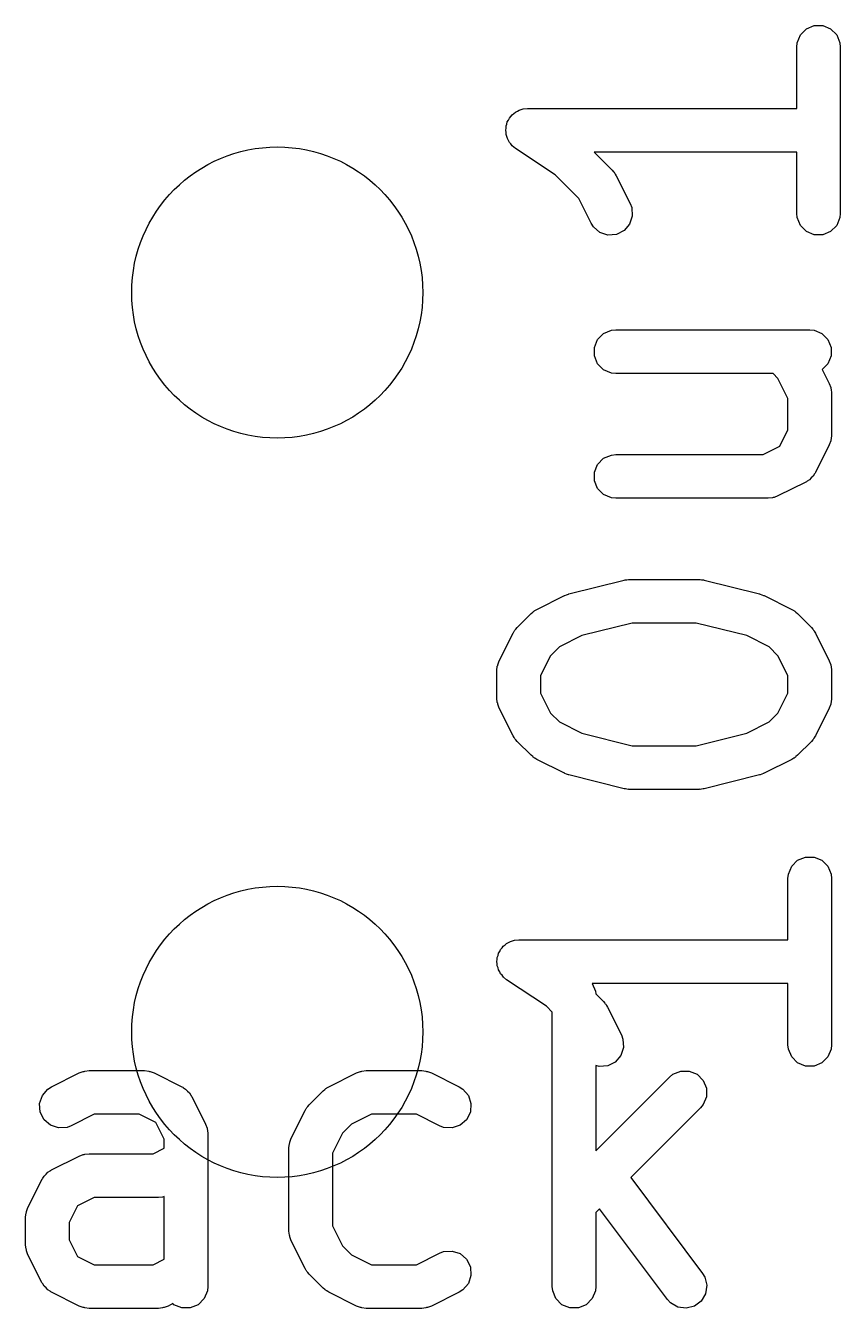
# Model space of a CAD drawing. Header units: inches. Extents: x 1.92 to 4.46, y -4.34 to -2.08.
# Drawn here: x 2.6597 to 2.7699, y -3.7216 to -3.5482 of the extents above; entities that cross this region are included whole.
import ezdxf

# ---------------------------------------------------------------- set-up
doc = ezdxf.new("R2010")
doc.units = ezdxf.units.IN
doc.header["$MEASUREMENT"] = 0
doc.layers.add('BLACK', color=250, linetype='CONTINUOUS')

msp = doc.modelspace()

# ---------------------------------------------------------------- linework, layer by layer
at = {"layer": 'BLACK', "linetype": 'CONTINUOUS'}
for p, q in [((2.76403, -3.55047), (2.76447, -3.54941)), ((2.76447, -3.54941), (2.76528, -3.54859)), ((2.76528, -3.54859), (2.76635, -3.54815)), ((2.76635, -3.54815), (2.7675, -3.54815)), ((2.7675, -3.54815), (2.76856, -3.54859)), ((2.76856, -3.54859), (2.76938, -3.54941)), ((2.76938, -3.54941), (2.76982, -3.55047)), ((2.76397, -3.55105), (2.76403, -3.55047)), ((2.76397, -3.55935), (2.76397, -3.55105)), ((2.76982, -3.55047), (2.76987, -3.55105)), ((2.76987, -3.55105), (2.76987, -3.57355)), ((2.72546, -3.56021), (2.7257, -3.56005)), ((2.7257, -3.56005), (2.72591, -3.55984)), ((2.72591, -3.55984), (2.72618, -3.55973)), ((2.72618, -3.55973), (2.72642, -3.55957)), ((2.72642, -3.55957), (2.72671, -3.55951)), ((2.72671, -3.55951), (2.72698, -3.5594)), ((2.72698, -3.5594), (2.72755, -3.55935)), ((2.72755, -3.55935), (2.72755, -3.55935)), ((2.72755, -3.55935), (2.72755, -3.55935)), ((2.72755, -3.55935), (2.72755, -3.55935)), ((2.72755, -3.55935), (2.76397, -3.55935)), ((2.72466, -3.56172), (2.72477, -3.56146)), ((2.72466, -3.56201), (2.72466, -3.56172)), ((2.72477, -3.56146), (2.72482, -3.56117)), ((2.72482, -3.56117), (2.72498, -3.56093)), ((2.72498, -3.56093), (2.7251, -3.56066)), ((2.7251, -3.56066), (2.7253, -3.56045)), ((2.7253, -3.56045), (2.72546, -3.56021)), ((2.7246, -3.5623), (2.72466, -3.56201)), ((2.72466, -3.56259), (2.7246, -3.5623)), ((2.72466, -3.56287), (2.72466, -3.56259)), ((2.72477, -3.56314), (2.72466, -3.56287)), ((2.72483, -3.56343), (2.72477, -3.56314)), ((2.72499, -3.56367), (2.72483, -3.56343)), ((2.7251, -3.56394), (2.72499, -3.56367)), ((2.7253, -3.56415), (2.7251, -3.56394)), ((2.72547, -3.56439), (2.7253, -3.56415)), ((2.72591, -3.56475), (2.72547, -3.56439)), ((2.72591, -3.56476), (2.72591, -3.56475)), ((2.72591, -3.56475), (2.72591, -3.56475)), ((2.72591, -3.56475), (2.72591, -3.56475)), ((2.7313, -3.56834), (2.72591, -3.56476)), ((2.76397, -3.56525), (2.73656, -3.56525)), ((2.73656, -3.56525), (2.73901, -3.56771)), ((2.76397, -3.57355), (2.76397, -3.56525)), ((2.7345, -3.57155), (2.7313, -3.56834)), ((2.73901, -3.56771), (2.7392, -3.56794)), ((2.7392, -3.56794), (2.73926, -3.56799)), ((2.73926, -3.56799), (2.73931, -3.56808)), ((2.73931, -3.56808), (2.73938, -3.56816)), ((2.73938, -3.56816), (2.73941, -3.56823)), ((2.73941, -3.56823), (2.73957, -3.56848)), ((2.73957, -3.56848), (2.74144, -3.57223)), ((2.73616, -3.57487), (2.7345, -3.57155)), ((2.74173, -3.57392), (2.74137, -3.57501)), ((2.74144, -3.57223), (2.74165, -3.57277)), ((2.74165, -3.57277), (2.74173, -3.57392)), ((2.76403, -3.57412), (2.76397, -3.57355)), ((2.76987, -3.57355), (2.76982, -3.57412)), ((2.73647, -3.57536), (2.73616, -3.57487)), ((2.73734, -3.57611), (2.73647, -3.57536)), ((2.74137, -3.57501), (2.74061, -3.57588)), ((2.76447, -3.57519), (2.76403, -3.57412)), ((2.76528, -3.576), (2.76447, -3.57519)), ((2.76938, -3.57519), (2.76856, -3.576)), ((2.76982, -3.57412), (2.76938, -3.57519)), ((2.73843, -3.57648), (2.73734, -3.57611)), ((2.73958, -3.57639), (2.73843, -3.57648)), ((2.74061, -3.57588), (2.73958, -3.57639)), ((2.76635, -3.57644), (2.76528, -3.576)), ((2.7675, -3.57644), (2.76635, -3.57644)), ((2.76856, -3.576), (2.7675, -3.57644)), ((2.73785, -3.5898), (2.73892, -3.58936)), ((2.73892, -3.58936), (2.73949, -3.5893)), ((2.73949, -3.5893), (2.76574, -3.5893)), ((2.76574, -3.5893), (2.76632, -3.58936)), ((2.76632, -3.58936), (2.76738, -3.5898)), ((2.7366, -3.59168), (2.73704, -3.59062)), ((2.73704, -3.59062), (2.73785, -3.5898)), ((2.76738, -3.5898), (2.7682, -3.59062)), ((2.7682, -3.59062), (2.76864, -3.59168)), ((2.7366, -3.59283), (2.7366, -3.59168)), ((2.73704, -3.5939), (2.7366, -3.59283)), ((2.76864, -3.59283), (2.7682, -3.5939)), ((2.76864, -3.59168), (2.76864, -3.59283)), ((2.73785, -3.59471), (2.73704, -3.5939)), ((2.73892, -3.59515), (2.73785, -3.59471)), ((2.7682, -3.5939), (2.76743, -3.59466)), ((2.76743, -3.59466), (2.76838, -3.59656)), ((2.73949, -3.59521), (2.73892, -3.59515)), ((2.76077, -3.59521), (2.73949, -3.59521)), ((2.76144, -3.59588), (2.76077, -3.59521)), ((2.76279, -3.59858), (2.76144, -3.59588)), ((2.76838, -3.59656), (2.76859, -3.5971)), ((2.76859, -3.5971), (2.7686, -3.59721)), ((2.7686, -3.59721), (2.76864, -3.59731)), ((2.76864, -3.59731), (2.76869, -3.59788)), ((2.76869, -3.59788), (2.76869, -3.60351)), ((2.76279, -3.60281), (2.76279, -3.59858)), ((2.76167, -3.60505), (2.76279, -3.60281)), ((2.75942, -3.60618), (2.76167, -3.60505)), ((2.76838, -3.60483), (2.76651, -3.60858)), ((2.76859, -3.60429), (2.76838, -3.60483)), ((2.7686, -3.60418), (2.76859, -3.60429)), ((2.76864, -3.60408), (2.7686, -3.60418)), ((2.76869, -3.60351), (2.76864, -3.60408)), ((2.73704, -3.60749), (2.73785, -3.60667)), ((2.73785, -3.60667), (2.73892, -3.60623)), ((2.73892, -3.60623), (2.73949, -3.60618)), ((2.73949, -3.60618), (2.75942, -3.60618)), ((2.7366, -3.60855), (2.73704, -3.60749)), ((2.7366, -3.60971), (2.7366, -3.60855)), ((2.76651, -3.60858), (2.76645, -3.60867)), ((2.73704, -3.61077), (2.7366, -3.60971)), ((2.76519, -3.6099), (2.76144, -3.61177)), ((2.76528, -3.60984), (2.76519, -3.6099)), ((2.76533, -3.60982), (2.76528, -3.60984)), ((2.76538, -3.60977), (2.76533, -3.60982)), ((2.76568, -3.60959), (2.76538, -3.60977)), ((2.76592, -3.60931), (2.76568, -3.60959)), ((2.7662, -3.60907), (2.76592, -3.60931)), ((2.76638, -3.60877), (2.7662, -3.60907)), ((2.76643, -3.60872), (2.76638, -3.60877)), ((2.76645, -3.60867), (2.76643, -3.60872)), ((2.73785, -3.61159), (2.73704, -3.61077)), ((2.73892, -3.61203), (2.73785, -3.61159)), ((2.73949, -3.61208), (2.73892, -3.61203)), ((2.76012, -3.61208), (2.73949, -3.61208)), ((2.76069, -3.61203), (2.76012, -3.61208)), ((2.76079, -3.61199), (2.76069, -3.61203)), ((2.7609, -3.61198), (2.76079, -3.61199)), ((2.76144, -3.61177), (2.7609, -3.61198)), ((2.73315, -3.62501), (2.74065, -3.62314)), ((2.74065, -3.62314), (2.74075, -3.62312)), ((2.74075, -3.62312), (2.74079, -3.62311)), ((2.74079, -3.62311), (2.74101, -3.62309)), ((2.74101, -3.62309), (2.74123, -3.62305)), ((2.74123, -3.62305), (2.74127, -3.62306)), ((2.74127, -3.62306), (2.74137, -3.62305)), ((2.74137, -3.62305), (2.75074, -3.62305)), ((2.75074, -3.62305), (2.75084, -3.62306)), ((2.75084, -3.62306), (2.75089, -3.62305)), ((2.75089, -3.62305), (2.7511, -3.62309)), ((2.7511, -3.62309), (2.75132, -3.62311)), ((2.75132, -3.62311), (2.75136, -3.62312)), ((2.75136, -3.62312), (2.75146, -3.62314)), ((2.75146, -3.62314), (2.75896, -3.62501)), ((2.7288, -3.62711), (2.73255, -3.62524)), ((2.73255, -3.62524), (2.73259, -3.62522)), ((2.73259, -3.62522), (2.73261, -3.62521)), ((2.73261, -3.62521), (2.73285, -3.62512)), ((2.73285, -3.62512), (2.73309, -3.62503)), ((2.73309, -3.62503), (2.73311, -3.62503)), ((2.73311, -3.62503), (2.73315, -3.62501)), ((2.75896, -3.62501), (2.759, -3.62503)), ((2.759, -3.62503), (2.75902, -3.62503)), ((2.75902, -3.62503), (2.75926, -3.62512)), ((2.75926, -3.62512), (2.7595, -3.62521)), ((2.7595, -3.62521), (2.75952, -3.62522)), ((2.75952, -3.62522), (2.75956, -3.62524)), ((2.75956, -3.62524), (2.76331, -3.62711)), ((2.72616, -3.62954), (2.72803, -3.62766)), ((2.72803, -3.62766), (2.72826, -3.62748)), ((2.72826, -3.62748), (2.72831, -3.62742)), ((2.72831, -3.62742), (2.7284, -3.62736)), ((2.7284, -3.62736), (2.72848, -3.6273)), ((2.72848, -3.6273), (2.72855, -3.62727)), ((2.72855, -3.62727), (2.7288, -3.62711)), ((2.76331, -3.62711), (2.76356, -3.62727)), ((2.76356, -3.62727), (2.76363, -3.6273)), ((2.76363, -3.6273), (2.76371, -3.62736)), ((2.76371, -3.62736), (2.7638, -3.62742)), ((2.7638, -3.62742), (2.76385, -3.62748)), ((2.76385, -3.62748), (2.76408, -3.62766)), ((2.76408, -3.62766), (2.76595, -3.62954)), ((2.74173, -3.62896), (2.7349, -3.63066)), ((2.75038, -3.62896), (2.74173, -3.62896)), ((2.75721, -3.63066), (2.75038, -3.62896)), ((2.72373, -3.63406), (2.7256, -3.63031)), ((2.7256, -3.63031), (2.72576, -3.63006)), ((2.72576, -3.63006), (2.72579, -3.62999)), ((2.72579, -3.62999), (2.72586, -3.62991)), ((2.72586, -3.62991), (2.72591, -3.62982)), ((2.72591, -3.62982), (2.72597, -3.62977)), ((2.72597, -3.62977), (2.72616, -3.62954)), ((2.7349, -3.63066), (2.73187, -3.63218)), ((2.76024, -3.63218), (2.75721, -3.63066)), ((2.76595, -3.62954), (2.76614, -3.62977)), ((2.76614, -3.62977), (2.7662, -3.62982)), ((2.7662, -3.62982), (2.76625, -3.62991)), ((2.76625, -3.62991), (2.76632, -3.62999)), ((2.76632, -3.62999), (2.76635, -3.63006)), ((2.76635, -3.63006), (2.76651, -3.63031)), ((2.76651, -3.63031), (2.76838, -3.63406)), ((2.73187, -3.63218), (2.73067, -3.63338)), ((2.76144, -3.63338), (2.76024, -3.63218)), ((2.72352, -3.6346), (2.72373, -3.63406)), ((2.72352, -3.6347), (2.72352, -3.6346)), ((2.73067, -3.63338), (2.72932, -3.63607)), ((2.76279, -3.63607), (2.76144, -3.63338)), ((2.76838, -3.63406), (2.76859, -3.6346)), ((2.76859, -3.6346), (2.7686, -3.6347)), ((2.72342, -3.63538), (2.72347, -3.6348)), ((2.72342, -3.63913), (2.72342, -3.63538)), ((2.72347, -3.6348), (2.72352, -3.6347)), ((2.72932, -3.63607), (2.72932, -3.63843)), ((2.76279, -3.63843), (2.76279, -3.63607)), ((2.7686, -3.6347), (2.76864, -3.6348)), ((2.76864, -3.6348), (2.76869, -3.63538)), ((2.76869, -3.63538), (2.76869, -3.63913)), ((2.72347, -3.6397), (2.72342, -3.63913)), ((2.72352, -3.6398), (2.72347, -3.6397)), ((2.72352, -3.63991), (2.72352, -3.6398)), ((2.72932, -3.63843), (2.73067, -3.64113)), ((2.76144, -3.64113), (2.76279, -3.63843)), ((2.7686, -3.6398), (2.76859, -3.63991)), ((2.76864, -3.6397), (2.7686, -3.6398)), ((2.76869, -3.63913), (2.76864, -3.6397)), ((2.72373, -3.64045), (2.72352, -3.63991)), ((2.7256, -3.6442), (2.72373, -3.64045)), ((2.73067, -3.64113), (2.73187, -3.64232)), ((2.76024, -3.64232), (2.76144, -3.64113)), ((2.76838, -3.64045), (2.76651, -3.6442)), ((2.76859, -3.63991), (2.76838, -3.64045)), ((2.73187, -3.64232), (2.7349, -3.64384)), ((2.75721, -3.64384), (2.76024, -3.64232)), ((2.72576, -3.64444), (2.7256, -3.6442)), ((2.72579, -3.64452), (2.72576, -3.64444)), ((2.72586, -3.6446), (2.72579, -3.64452)), ((2.72591, -3.64469), (2.72586, -3.6446)), ((2.72597, -3.64474), (2.72591, -3.64469)), ((2.72616, -3.64496), (2.72597, -3.64474)), ((2.72803, -3.64684), (2.72616, -3.64496)), ((2.7349, -3.64384), (2.74173, -3.64555)), ((2.75038, -3.64555), (2.75721, -3.64384)), ((2.76595, -3.64496), (2.76408, -3.64684)), ((2.76614, -3.64474), (2.76595, -3.64496)), ((2.7662, -3.64469), (2.76614, -3.64474)), ((2.76625, -3.6446), (2.7662, -3.64469)), ((2.76632, -3.64452), (2.76625, -3.6446)), ((2.76635, -3.64444), (2.76632, -3.64452)), ((2.76651, -3.6442), (2.76635, -3.64444)), ((2.74173, -3.64555), (2.75038, -3.64555)), ((2.72826, -3.64702), (2.72803, -3.64684)), ((2.72831, -3.64708), (2.72826, -3.64702)), ((2.7284, -3.64714), (2.72831, -3.64708)), ((2.72848, -3.64721), (2.7284, -3.64714)), ((2.72855, -3.64724), (2.72848, -3.64721)), ((2.7288, -3.64739), (2.72855, -3.64724)), ((2.73255, -3.64927), (2.7288, -3.64739)), ((2.76331, -3.64739), (2.75956, -3.64927)), ((2.76356, -3.64724), (2.76331, -3.64739)), ((2.76363, -3.64721), (2.76356, -3.64724)), ((2.76371, -3.64714), (2.76363, -3.64721)), ((2.7638, -3.64708), (2.76371, -3.64714)), ((2.76385, -3.64702), (2.7638, -3.64708)), ((2.76408, -3.64684), (2.76385, -3.64702)), ((2.73259, -3.64928), (2.73255, -3.64927)), ((2.73261, -3.6493), (2.73259, -3.64928)), ((2.73285, -3.64938), (2.73261, -3.6493)), ((2.73309, -3.64947), (2.73285, -3.64938)), ((2.73311, -3.64947), (2.73309, -3.64947)), ((2.73315, -3.64949), (2.73311, -3.64947)), ((2.74065, -3.65136), (2.73315, -3.64949)), ((2.75896, -3.64949), (2.75146, -3.65136)), ((2.759, -3.64947), (2.75896, -3.64949)), ((2.75902, -3.64947), (2.759, -3.64947)), ((2.75926, -3.64938), (2.75902, -3.64947)), ((2.7595, -3.6493), (2.75926, -3.64938)), ((2.75952, -3.64928), (2.7595, -3.6493)), ((2.75956, -3.64927), (2.75952, -3.64928)), ((2.74075, -3.65138), (2.74065, -3.65136)), ((2.74079, -3.6514), (2.74075, -3.65138)), ((2.74101, -3.65142), (2.74079, -3.6514)), ((2.74123, -3.65145), (2.74101, -3.65142)), ((2.74127, -3.65144), (2.74123, -3.65145)), ((2.74137, -3.65145), (2.74127, -3.65144)), ((2.75074, -3.65145), (2.74137, -3.65145)), ((2.75084, -3.65144), (2.75074, -3.65145)), ((2.75089, -3.65145), (2.75084, -3.65144)), ((2.7511, -3.65142), (2.75089, -3.65145)), ((2.75132, -3.6514), (2.7511, -3.65142)), ((2.75136, -3.65138), (2.75132, -3.6514)), ((2.75146, -3.65136), (2.75136, -3.65138)), ((2.7641, -3.66104), (2.76516, -3.6606)), ((2.76516, -3.6606), (2.76632, -3.6606)), ((2.76632, -3.6606), (2.76738, -3.66104)), ((2.76284, -3.66292), (2.76329, -3.66186)), ((2.76329, -3.66186), (2.7641, -3.66104)), ((2.76738, -3.66104), (2.7682, -3.66186)), ((2.7682, -3.66186), (2.76864, -3.66292)), ((2.76279, -3.6635), (2.76284, -3.66292)), ((2.76279, -3.67179), (2.76279, -3.6635)), ((2.76864, -3.66292), (2.76869, -3.6635)), ((2.76869, -3.6635), (2.76869, -3.686)), ((2.72412, -3.6729), (2.72428, -3.67266)), ((2.72428, -3.67266), (2.72452, -3.6725)), ((2.72452, -3.6725), (2.72473, -3.67229)), ((2.72473, -3.67229), (2.725, -3.67218)), ((2.725, -3.67218), (2.72524, -3.67202)), ((2.72524, -3.67202), (2.72552, -3.67196)), ((2.72552, -3.67196), (2.72579, -3.67185)), ((2.72579, -3.67185), (2.72636, -3.67179)), ((2.72636, -3.67179), (2.72637, -3.67179)), ((2.72637, -3.67179), (2.72637, -3.67179)), ((2.72637, -3.67179), (2.72637, -3.67179)), ((2.72637, -3.67179), (2.76279, -3.67179)), ((2.72342, -3.67475), (2.72347, -3.67446)), ((2.72347, -3.67417), (2.72359, -3.6739)), ((2.72347, -3.67446), (2.72347, -3.67417)), ((2.72359, -3.6739), (2.72364, -3.67362)), ((2.72364, -3.67362), (2.7238, -3.67338)), ((2.7238, -3.67338), (2.72392, -3.67311)), ((2.72392, -3.67311), (2.72412, -3.6729)), ((2.72347, -3.67503), (2.72342, -3.67475)), ((2.72347, -3.67532), (2.72347, -3.67503)), ((2.72359, -3.67559), (2.72347, -3.67532)), ((2.72364, -3.67588), (2.72359, -3.67559)), ((2.7238, -3.67612), (2.72364, -3.67588)), ((2.72392, -3.67639), (2.7238, -3.67612)), ((2.72412, -3.67659), (2.72392, -3.67639)), ((2.72429, -3.67684), (2.72412, -3.67659)), ((2.72473, -3.6772), (2.72429, -3.67684)), ((2.73011, -3.68079), (2.72473, -3.6772)), ((2.72473, -3.6772), (2.72473, -3.6772)), ((2.72473, -3.6772), (2.72473, -3.6772)), ((2.72473, -3.6772), (2.72473, -3.6772)), ((2.76279, -3.6777), (2.73632, -3.6777)), ((2.73632, -3.6777), (2.73675, -3.67875)), ((2.76279, -3.686), (2.76279, -3.6777)), ((2.73675, -3.67875), (2.73679, -3.67912)), ((2.73679, -3.67912), (2.73783, -3.68016)), ((2.73091, -3.68158), (2.73011, -3.68079)), ((2.73783, -3.68016), (2.73802, -3.68038)), ((2.73802, -3.68038), (2.73808, -3.68044)), ((2.73808, -3.68044), (2.73813, -3.68052)), ((2.73813, -3.68052), (2.7382, -3.68061)), ((2.7382, -3.68061), (2.73823, -3.68068)), ((2.73823, -3.68068), (2.73839, -3.68093)), ((2.73839, -3.68093), (2.74026, -3.68467)), ((2.73091, -3.71869), (2.73091, -3.68158)), ((2.74026, -3.68467), (2.74047, -3.68522)), ((2.74055, -3.68636), (2.74018, -3.68746)), ((2.74047, -3.68522), (2.74055, -3.68636)), ((2.76284, -3.68657), (2.76279, -3.686)), ((2.76329, -3.68764), (2.76284, -3.68657)), ((2.76864, -3.68657), (2.7682, -3.68764)), ((2.76869, -3.686), (2.76864, -3.68657)), ((2.73943, -3.68833), (2.7384, -3.68884)), ((2.74018, -3.68746), (2.73943, -3.68833)), ((2.7641, -3.68845), (2.76329, -3.68764)), ((2.76516, -3.68889), (2.7641, -3.68845)), ((2.76738, -3.68845), (2.76632, -3.68889)), ((2.7682, -3.68764), (2.76738, -3.68845)), ((2.66317, -3.69168), (2.66692, -3.68981)), ((2.66692, -3.68981), (2.66746, -3.6896)), ((2.66746, -3.6896), (2.66757, -3.68959)), ((2.66757, -3.68959), (2.66767, -3.68955)), ((2.66767, -3.68955), (2.66824, -3.68949)), ((2.66824, -3.68949), (2.67574, -3.68949)), ((2.67574, -3.68949), (2.67632, -3.68955)), ((2.67632, -3.68955), (2.67641, -3.68959)), ((2.67641, -3.68959), (2.67652, -3.6896)), ((2.67652, -3.6896), (2.67706, -3.68981)), ((2.67706, -3.68981), (2.68081, -3.69168)), ((2.70067, -3.69168), (2.70442, -3.68981)), ((2.70442, -3.68981), (2.70496, -3.6896)), ((2.70496, -3.6896), (2.70506, -3.68959)), ((2.70506, -3.68959), (2.70516, -3.68955)), ((2.70516, -3.68955), (2.70574, -3.68949)), ((2.70574, -3.68949), (2.71324, -3.68949)), ((2.71324, -3.68949), (2.71381, -3.68955)), ((2.71381, -3.68955), (2.71391, -3.68959)), ((2.71391, -3.68959), (2.71402, -3.6896)), ((2.71402, -3.6896), (2.71456, -3.68981)), ((2.71456, -3.68981), (2.71831, -3.69168)), ((2.73725, -3.68893), (2.73681, -3.68878)), ((2.73681, -3.68878), (2.73681, -3.70032)), ((2.7384, -3.68884), (2.73725, -3.68893)), ((2.74677, -3.69036), (2.74722, -3.68999)), ((2.74722, -3.68999), (2.74828, -3.68955)), ((2.74828, -3.68955), (2.74943, -3.68955)), ((2.74943, -3.68955), (2.7505, -3.68999)), ((2.7505, -3.68999), (2.75131, -3.69081)), ((2.76632, -3.68889), (2.76516, -3.68889)), ((2.66268, -3.69199), (2.66317, -3.69168)), ((2.68081, -3.69168), (2.68091, -3.69174)), ((2.68091, -3.69174), (2.68095, -3.69176)), ((2.68095, -3.69176), (2.68101, -3.69181)), ((2.68101, -3.69181), (2.6813, -3.69199)), ((2.70027, -3.69193), (2.70035, -3.69187)), ((2.70035, -3.69187), (2.70042, -3.69184)), ((2.70042, -3.69184), (2.70067, -3.69168)), ((2.71831, -3.69168), (2.7188, -3.69199)), ((2.73681, -3.70032), (2.74677, -3.69036)), ((2.75131, -3.69081), (2.75175, -3.69187)), ((2.75175, -3.69187), (2.75175, -3.69302)), ((2.66156, -3.69395), (2.66193, -3.69286)), ((2.66193, -3.69286), (2.66268, -3.69199)), ((2.6813, -3.69199), (2.68154, -3.69227)), ((2.68154, -3.69227), (2.68182, -3.69251)), ((2.68182, -3.69251), (2.68201, -3.6928)), ((2.68201, -3.6928), (2.68206, -3.69286)), ((2.68206, -3.69286), (2.68207, -3.6929)), ((2.68207, -3.6929), (2.68213, -3.693)), ((2.68213, -3.693), (2.68401, -3.69675)), ((2.69802, -3.69411), (2.6999, -3.69223)), ((2.6999, -3.69223), (2.70013, -3.69205)), ((2.70013, -3.69205), (2.70018, -3.69199)), ((2.70018, -3.69199), (2.70027, -3.69193)), ((2.7188, -3.69199), (2.71955, -3.69286)), ((2.71955, -3.69286), (2.71991, -3.69395)), ((2.75175, -3.69302), (2.75131, -3.69409)), ((2.66164, -3.6951), (2.66156, -3.69395)), ((2.66216, -3.69613), (2.66164, -3.6951)), ((2.6956, -3.69863), (2.69747, -3.69488)), ((2.69747, -3.69488), (2.69763, -3.69463)), ((2.69763, -3.69463), (2.69766, -3.69456)), ((2.69766, -3.69456), (2.69772, -3.69447)), ((2.69772, -3.69447), (2.69778, -3.69439)), ((2.69778, -3.69439), (2.69784, -3.69433)), ((2.69784, -3.69433), (2.69802, -3.69411)), ((2.71983, -3.6951), (2.71932, -3.69613)), ((2.71991, -3.69395), (2.71983, -3.6951)), ((2.75094, -3.69453), (2.74151, -3.70397)), ((2.75131, -3.69409), (2.75094, -3.69453)), ((2.66303, -3.69689), (2.66216, -3.69613)), ((2.66412, -3.69725), (2.66303, -3.69689)), ((2.66581, -3.69696), (2.66527, -3.69717)), ((2.66894, -3.6954), (2.66581, -3.69696)), ((2.67504, -3.6954), (2.66894, -3.6954)), ((2.67729, -3.69652), (2.67504, -3.6954)), ((2.67841, -3.69877), (2.67729, -3.69652)), ((2.68401, -3.69675), (2.68421, -3.69729)), ((2.70374, -3.69675), (2.70254, -3.69795)), ((2.70643, -3.6954), (2.70374, -3.69675)), ((2.71254, -3.6954), (2.70643, -3.6954)), ((2.71566, -3.69696), (2.71254, -3.6954)), ((2.71621, -3.69717), (2.71566, -3.69696)), ((2.71845, -3.69689), (2.71735, -3.69725)), ((2.71932, -3.69613), (2.71845, -3.69689)), ((2.66527, -3.69717), (2.66412, -3.69725)), ((2.67841, -3.7), (2.67841, -3.69877)), ((2.68421, -3.69729), (2.68422, -3.6974)), ((2.68422, -3.6974), (2.68426, -3.6975)), ((2.68426, -3.6975), (2.68432, -3.69807)), ((2.68432, -3.69807), (2.68432, -3.71869)), ((2.69539, -3.69917), (2.6956, -3.69863)), ((2.70254, -3.69795), (2.70119, -3.70064)), ((2.71735, -3.69725), (2.71621, -3.69717)), ((2.67692, -3.70074), (2.67841, -3.7)), ((2.69528, -3.69995), (2.69534, -3.69937)), ((2.69528, -3.71119), (2.69528, -3.69995)), ((2.69534, -3.69937), (2.69538, -3.69927)), ((2.69538, -3.69927), (2.69539, -3.69917)), ((2.66317, -3.70293), (2.66692, -3.70105)), ((2.66692, -3.70105), (2.66746, -3.70085)), ((2.66746, -3.70085), (2.66757, -3.70084)), ((2.66757, -3.70084), (2.66767, -3.7008)), ((2.66767, -3.7008), (2.66824, -3.70074)), ((2.66824, -3.70074), (2.67692, -3.70074)), ((2.70119, -3.70064), (2.70119, -3.7105)), ((2.66193, -3.70411), (2.66198, -3.70405)), ((2.66198, -3.70405), (2.66216, -3.70376)), ((2.66216, -3.70376), (2.66244, -3.70352)), ((2.66244, -3.70352), (2.66268, -3.70324)), ((2.66268, -3.70324), (2.66297, -3.70305)), ((2.66297, -3.70305), (2.66303, -3.70301)), ((2.66303, -3.70301), (2.66308, -3.70299)), ((2.66308, -3.70299), (2.66317, -3.70293)), ((2.74151, -3.70397), (2.75122, -3.71692)), ((2.65998, -3.708), (2.66185, -3.70425)), ((2.66185, -3.70425), (2.66191, -3.70415)), ((2.66191, -3.70415), (2.66193, -3.70411)), ((2.66894, -3.70665), (2.66669, -3.70777)), ((2.67762, -3.70665), (2.66894, -3.70665)), ((2.67819, -3.70659), (2.67762, -3.70665)), ((2.67829, -3.70655), (2.67819, -3.70659)), ((2.6784, -3.70654), (2.67829, -3.70655)), ((2.67841, -3.70654), (2.6784, -3.70654)), ((2.67841, -3.71499), (2.67841, -3.70654)), ((2.65966, -3.70932), (2.65972, -3.70874)), ((2.65972, -3.70874), (2.65976, -3.70865)), ((2.65976, -3.70865), (2.65977, -3.70854)), ((2.65977, -3.70854), (2.65998, -3.708)), ((2.66669, -3.70777), (2.66557, -3.71002)), ((2.73729, -3.70819), (2.73681, -3.70867)), ((2.73681, -3.70867), (2.73681, -3.71869)), ((2.74649, -3.72047), (2.73729, -3.70819)), ((2.65966, -3.71307), (2.65966, -3.70932)), ((2.66557, -3.71002), (2.66557, -3.71237)), ((2.70119, -3.7105), (2.70254, -3.71319)), ((2.66557, -3.71237), (2.66669, -3.71462)), ((2.69534, -3.71177), (2.69528, -3.71119)), ((2.69538, -3.71187), (2.69534, -3.71177)), ((2.69539, -3.71197), (2.69538, -3.71187)), ((2.6956, -3.71252), (2.69539, -3.71197)), ((2.69747, -3.71626), (2.6956, -3.71252)), ((2.65972, -3.71365), (2.65966, -3.71307)), ((2.65976, -3.71374), (2.65972, -3.71365)), ((2.65977, -3.71385), (2.65976, -3.71374)), ((2.65998, -3.71439), (2.65977, -3.71385)), ((2.66185, -3.71814), (2.65998, -3.71439)), ((2.70254, -3.71319), (2.70374, -3.71439)), ((2.70374, -3.71439), (2.70643, -3.71574)), ((2.71254, -3.71574), (2.71566, -3.71418)), ((2.71566, -3.71418), (2.71621, -3.71397)), ((2.71621, -3.71397), (2.71735, -3.71389)), ((2.71735, -3.71389), (2.71845, -3.71425)), ((2.71845, -3.71425), (2.71932, -3.71501)), ((2.66669, -3.71462), (2.66894, -3.71574)), ((2.66894, -3.71574), (2.67692, -3.71574)), ((2.67692, -3.71574), (2.67841, -3.71499)), ((2.70643, -3.71574), (2.71254, -3.71574)), ((2.71932, -3.71501), (2.71983, -3.71604)), ((2.71983, -3.71604), (2.71991, -3.71719)), ((2.69763, -3.71651), (2.69747, -3.71626)), ((2.69766, -3.71658), (2.69763, -3.71651)), ((2.69772, -3.71667), (2.69766, -3.71658)), ((2.69778, -3.71675), (2.69772, -3.71667)), ((2.69784, -3.71681), (2.69778, -3.71675)), ((2.69802, -3.71703), (2.69784, -3.71681)), ((2.6999, -3.71891), (2.69802, -3.71703)), ((2.71991, -3.71719), (2.71955, -3.71828)), ((2.75122, -3.71692), (2.75152, -3.71742)), ((2.75152, -3.71742), (2.7518, -3.71853)), ((2.66191, -3.71824), (2.66185, -3.71814)), ((2.66193, -3.71828), (2.66191, -3.71824)), ((2.66198, -3.71834), (2.66193, -3.71828)), ((2.66216, -3.71863), (2.66198, -3.71834)), ((2.66244, -3.71887), (2.66216, -3.71863)), ((2.66268, -3.71915), (2.66244, -3.71887)), ((2.66297, -3.71934), (2.66268, -3.71915)), ((2.66303, -3.71938), (2.66297, -3.71934)), ((2.66308, -3.7194), (2.66303, -3.71938)), ((2.66317, -3.71946), (2.66308, -3.7194)), ((2.66692, -3.72133), (2.66317, -3.71946)), ((2.68426, -3.71927), (2.68382, -3.72033)), ((2.68432, -3.71869), (2.68426, -3.71927)), ((2.70013, -3.71909), (2.6999, -3.71891)), ((2.70018, -3.71915), (2.70013, -3.71909)), ((2.70027, -3.71921), (2.70018, -3.71915)), ((2.70035, -3.71927), (2.70027, -3.71921)), ((2.70042, -3.7193), (2.70035, -3.71927)), ((2.70067, -3.71946), (2.70042, -3.7193)), ((2.70442, -3.72133), (2.70067, -3.71946)), ((2.71831, -3.71946), (2.71456, -3.72133)), ((2.7188, -3.71915), (2.71831, -3.71946)), ((2.71955, -3.71828), (2.7188, -3.71915)), ((2.73096, -3.71927), (2.73091, -3.71869)), ((2.7314, -3.72033), (2.73096, -3.71927)), ((2.73675, -3.71927), (2.73631, -3.72033)), ((2.73681, -3.71869), (2.73675, -3.71927)), ((2.75164, -3.71967), (2.75105, -3.72066)), ((2.7518, -3.71853), (2.75164, -3.71967)), ((2.66746, -3.72154), (2.66692, -3.72133)), ((2.67894, -3.72133), (2.6784, -3.72154)), ((2.67959, -3.72101), (2.67894, -3.72133)), ((2.67972, -3.72115), (2.67959, -3.72101)), ((2.68079, -3.72159), (2.67972, -3.72115)), ((2.68301, -3.72115), (2.68194, -3.72159)), ((2.68382, -3.72033), (2.68301, -3.72115)), ((2.70496, -3.72154), (2.70442, -3.72133)), ((2.71456, -3.72133), (2.71402, -3.72154)), ((2.73222, -3.72115), (2.7314, -3.72033)), ((2.73328, -3.72159), (2.73222, -3.72115)), ((2.7355, -3.72115), (2.73443, -3.72159)), ((2.73631, -3.72033), (2.7355, -3.72115)), ((2.74689, -3.72089), (2.74649, -3.72047)), ((2.74788, -3.72148), (2.74689, -3.72089)), ((2.75013, -3.72136), (2.74902, -3.72164)), ((2.75105, -3.72066), (2.75013, -3.72136)), ((2.66757, -3.72155), (2.66746, -3.72154)), ((2.66767, -3.72159), (2.66757, -3.72155)), ((2.66824, -3.72165), (2.66767, -3.72159)), ((2.67762, -3.72165), (2.66824, -3.72165)), ((2.67819, -3.72159), (2.67762, -3.72165)), ((2.67829, -3.72155), (2.67819, -3.72159)), ((2.6784, -3.72154), (2.67829, -3.72155)), ((2.68194, -3.72159), (2.68079, -3.72159)), ((2.70506, -3.72155), (2.70496, -3.72154)), ((2.70516, -3.72159), (2.70506, -3.72155)), ((2.70574, -3.72165), (2.70516, -3.72159)), ((2.71324, -3.72165), (2.70574, -3.72165)), ((2.71381, -3.72159), (2.71324, -3.72165)), ((2.71391, -3.72155), (2.71381, -3.72159)), ((2.71402, -3.72154), (2.71391, -3.72155)), ((2.73443, -3.72159), (2.73328, -3.72159)), ((2.74902, -3.72164), (2.74788, -3.72148))]:
    msp.add_line(p, q, dxfattribs=at)
at = {"layer": 'BLACK'}
for centre in [(2.6937, -3.58425), (2.6937, -3.58425), (2.6937, -3.68425), (2.6937, -3.68425)]:
    msp.add_circle(centre, 0.01969, dxfattribs=at)

doc.saveas('drawing.dxf')
